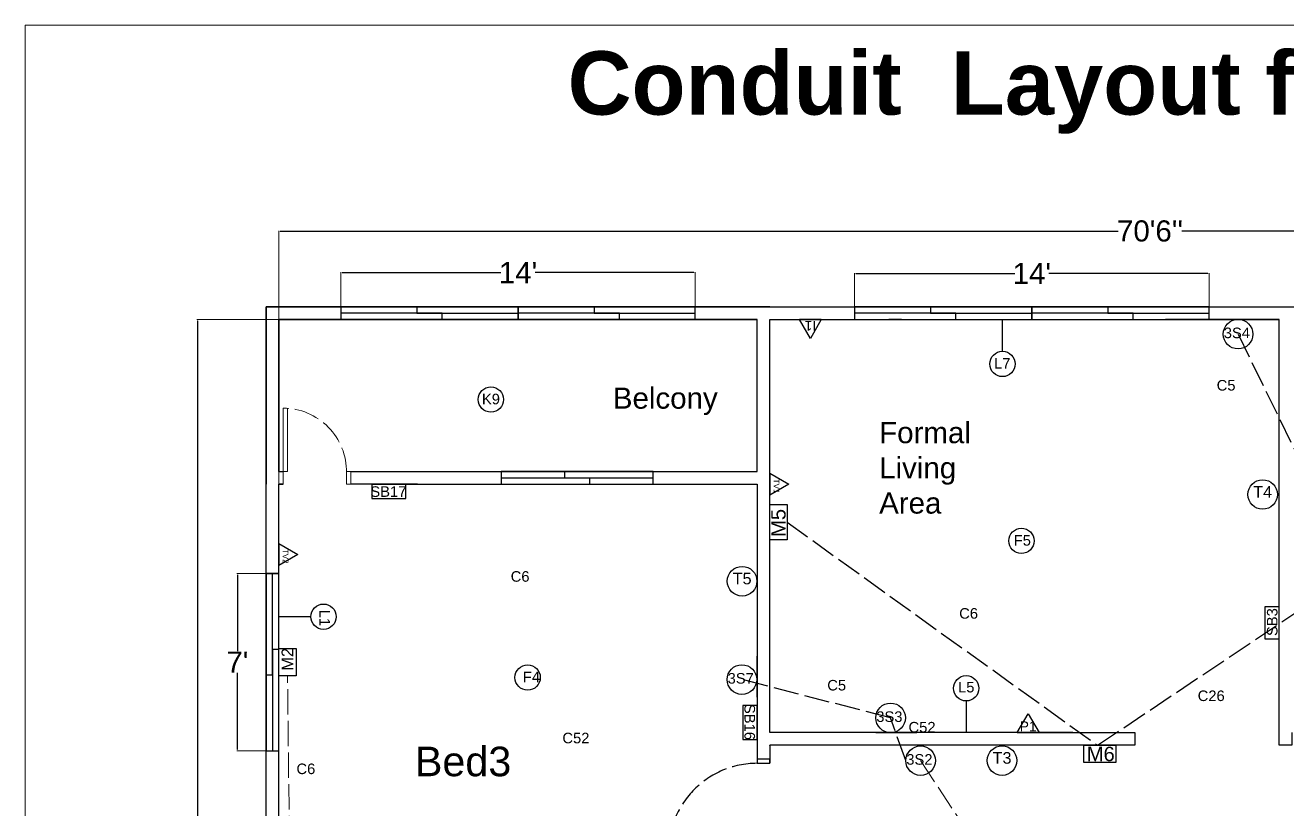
# Model space of a CAD drawing. Header units: inches. Extents: x 1396 to 31789, y 4626 to 27828.
# Drawn here: x 22454 to 23053, y 26479 to 26850 of the extents above; entities that cross this region are included whole.
import ezdxf
from ezdxf.enums import TextEntityAlignment as Align

# ---------------------------------------------------------------- set-up
doc = ezdxf.new("R2010")
doc.units = ezdxf.units.IN
doc.header["$MEASUREMENT"] = 0
doc.linetypes.add('ACAD_ISO02W100', pattern=[15, 12, -3])
doc.layers.add('bath', color=4, linetype='Continuous')
doc.layers.add('Heavy Load', color=3, linetype='ACAD_ISO02W100')
doc.layers.add('text', color=6, linetype='Continuous', lineweight=9)
doc.styles.add('Arial', font='arial.ttf')
doc.styles.get("Standard").update_dxf_attribs({"font": 'arial.ttf'})
doc.dimstyles.new('civil layout', dxfattribs={"dimtxt": 10, "dimasz": 0.625, "dimexe": 0.18, "dimexo": 0.0625, "dimgap": 0.09, "dimtad": 0, "dimtih": 1, "dimtoh": 1, "dimdec": 1, "dimzin": 0, "dimdsep": 46, "dimlunit": 4, "dimtxsty": 'Standard', "dimcen": 0.09, "dimclrd": 256, "dimclre": 256, "dimclrt": 256, "dimadec": 0, "dimazin": 0, "dimtfac": 1.5, "dimtdec": 1, "dimtofl": 0, "dimtmove": 0, "dimatfit": 0, "dimfxl": 1, "dimtolj": 1, "dimtzin": 0, "dimlwe": -1, "dimarcsym": 0})

# ---------------------------------------------------------------- blocks, each defined once
blk = doc.blocks.new('*D299')
at = {"layer": 'Defpoints', "color": 0, "transparency": 16777216}
for p in [(22574.7, 26710.71), (22536.04, 26110.71), (22574.7, 26110.71)]:
    blk.add_point(p, dxfattribs=at)
at = {"layer": 'text', "transparency": 16777216}
for p, q in [((22574.64, 26710.71), (22535.86, 26710.71)), ((22574.64, 26110.71), (22535.86, 26110.71))]:
    blk.add_line(p, q, dxfattribs=at)
at = {"layer": 'text', "lineweight": -2, "transparency": 16777216}
for p, q in [((22536.04, 26710.08), (22536.04, 26410.71)), ((22536.04, 26111.33), (22536.04, 26400.31))]:
    blk.add_line(p, q, dxfattribs=at)
at = {"layer": 'text', "transparency": 16777216}
for points in [[(22535.93, 26710.08), (22536.14, 26710.08), (22536.04, 26710.71)], [(22535.93, 26111.33), (22536.14, 26111.33), (22536.04, 26110.71)]]:
    blk.add_solid(points, dxfattribs=at)
at = {"layer": 'text', "transparency": 16777216, "insert": (22536.04, 26405.51), "char_height": 10, "attachment_point": 5}
blk.add_mtext("\\A1;50'6''", dxfattribs=at)
blk = doc.blocks.new('*D300')
at = {"layer": 'Defpoints', "color": 0, "transparency": 16777216}
for p in [(22574.7, 26752.56), (22574.7, 26710.71), (23414.7, 26710.71)]:
    blk.add_point(p, dxfattribs=at)
at = {"layer": 'text', "transparency": 16777216}
for p, q in [((22574.7, 26710.77), (22574.7, 26752.74)), ((23414.7, 26710.77), (23414.7, 26752.74))]:
    blk.add_line(p, q, dxfattribs=at)
at = {"layer": 'text', "lineweight": -2, "transparency": 16777216}
for p, q in [((22575.32, 26752.56), (22972.32, 26752.56)), ((23414.07, 26752.56), (23002.49, 26752.56))]:
    blk.add_line(p, q, dxfattribs=at)
at = {"layer": 'text', "transparency": 16777216}
for points in [[(22575.32, 26752.66), (22575.32, 26752.45), (22574.7, 26752.56)], [(23414.07, 26752.66), (23414.07, 26752.45), (23414.7, 26752.56)]]:
    blk.add_solid(points, dxfattribs=at)
at = {"layer": 'text', "transparency": 16777216, "insert": (22987.41, 26752.56), "char_height": 10, "attachment_point": 5}
blk.add_mtext("\\A1;70'6''", dxfattribs=at)
blk = doc.blocks.new('*D302')
at = {"layer": 'Defpoints', "color": 0, "transparency": 16777216}
for p in [(23015.41, 26732.5), (22847.41, 26710.71), (23015.41, 26710.71)]:
    blk.add_point(p, dxfattribs=at)
at = {"layer": 'text', "transparency": 16777216}
for p, q in [((22847.41, 26710.77), (22847.41, 26732.68)), ((23015.41, 26710.77), (23015.41, 26732.68))]:
    blk.add_line(p, q, dxfattribs=at)
at = {"layer": 'text', "lineweight": -2, "transparency": 16777216}
for p, q in [((22848.03, 26732.5), (22923.3, 26732.5)), ((23014.78, 26732.5), (22939.51, 26732.5))]:
    blk.add_line(p, q, dxfattribs=at)
at = {"layer": 'text', "transparency": 16777216}
for points in [[(22848.03, 26732.6), (22848.03, 26732.4), (22847.41, 26732.5)], [(23014.78, 26732.6), (23014.78, 26732.4), (23015.41, 26732.5)]]:
    blk.add_solid(points, dxfattribs=at)
at = {"layer": 'text', "transparency": 16777216, "insert": (22931.41, 26732.5), "char_height": 10, "attachment_point": 5}
blk.add_mtext("\\A1;14'", dxfattribs=at)
blk = doc.blocks.new('*D310')
at = {"layer": 'Defpoints', "color": 0, "transparency": 16777216}
for p in [(22771.98, 26732.88), (22603.98, 26716.71), (22771.98, 26716.71)]:
    blk.add_point(p, dxfattribs=at)
at = {"layer": 'text', "transparency": 16777216}
for p, q in [((22603.98, 26716.77), (22603.98, 26733.06)), ((22771.98, 26716.77), (22771.98, 26733.06))]:
    blk.add_line(p, q, dxfattribs=at)
at = {"layer": 'text', "lineweight": -2, "transparency": 16777216}
for p, q in [((22604.6, 26732.88), (22679.87, 26732.88)), ((22771.35, 26732.88), (22696.08, 26732.88))]:
    blk.add_line(p, q, dxfattribs=at)
at = {"layer": 'text', "transparency": 16777216}
for points in [[(22604.6, 26732.99), (22604.6, 26732.78), (22603.98, 26732.88)], [(22771.35, 26732.99), (22771.35, 26732.78), (22771.98, 26732.88)]]:
    blk.add_solid(points, dxfattribs=at)
at = {"layer": 'text', "transparency": 16777216, "insert": (22687.98, 26732.88), "char_height": 10, "attachment_point": 5}
blk.add_mtext("\\A1;14'", dxfattribs=at)
blk = doc.blocks.new('*D311')
at = {"layer": 'Defpoints', "color": 0, "transparency": 16777216}
for p in [(22568.7, 26590.5), (22555, 26506.5), (22568.7, 26506.5)]:
    blk.add_point(p, dxfattribs=at)
at = {"layer": 'text', "transparency": 16777216}
for p, q in [((22568.64, 26590.5), (22554.82, 26590.5)), ((22568.64, 26506.5), (22554.82, 26506.5))]:
    blk.add_line(p, q, dxfattribs=at)
at = {"layer": 'text', "lineweight": -2, "transparency": 16777216}
for p, q in [((22555, 26589.88), (22555, 26553.59)), ((22555, 26507.13), (22555, 26543.41))]:
    blk.add_line(p, q, dxfattribs=at)
at = {"layer": 'text', "transparency": 16777216}
for points in [[(22554.9, 26589.88), (22555.1, 26589.88), (22555, 26590.5)], [(22554.9, 26507.13), (22555.1, 26507.13), (22555, 26506.5)]]:
    blk.add_solid(points, dxfattribs=at)
at = {"layer": 'text', "transparency": 16777216, "insert": (22555, 26548.5), "char_height": 10, "attachment_point": 5}
blk.add_mtext("\\A1;7'", dxfattribs=at)

msp = doc.modelspace()

# ---------------------------------------------------------------- linework, layer by layer
at = {"color": 7}
for p, q in [((22807.26, 26515.08), (22807.26, 26710.71)), ((23048.55, 26710.71), (23047.5, 26710.71)), ((23048.55, 26515.08), (23048.55, 26710.71)), ((22950.87, 26515.08), (22807.26, 26515.08)), ((22807.26, 26508.98), (22807.26, 26509.08)), ((22950.87, 26509.08), (22807.26, 26509.08))]:
    msp.add_line(p, q, dxfattribs=at)
at = {"color": 0}
for p, q in [((22826.5, 26701.73), (22821.32, 26710.71)), ((22831.68, 26710.71), (22821.32, 26710.71)), ((22831.68, 26710.71), (22826.5, 26701.73)), ((22807.26, 26637.89), (22807.26, 26627.52)), ((22807.26, 26637.89), (22816.24, 26632.71)), ((22816.24, 26632.71), (22807.26, 26627.52)), ((22574.7, 26604.64), (22574.7, 26594.28)), ((22574.7, 26604.64), (22583.68, 26599.46)), ((22583.68, 26599.46), (22574.7, 26594.28)), ((22924.5, 26515.08), (22929.68, 26524.05)), ((22929.68, 26524.05), (22934.87, 26515.08)), ((22924.5, 26515.08), (22934.87, 26515.08))]:
    msp.add_line(p, q, dxfattribs=at)
for p, q in [((22917.51, 26695.64), (22917.51, 26710.63)), ((23031.27, 26710.64), (23011.88, 26710.64)), ((22640.39, 26632.7), (22621, 26632.7)), ((22589.83, 26569.99), (22574.84, 26569.99)), ((22801.26, 26531.96), (22801.26, 26551.35)), ((22900.33, 26530.07), (22900.33, 26515.08)), ((22857.5, 26515.08), (22876.89, 26515.08)), ((22888.76, 26509.08), (22869.37, 26509.08))]:
    msp.add_line(p, q)
at = {"color": 143, "true_color": 0x7aafdf}
for p, q in [((22709.98, 26638.71), (22709.98, 26635.71)), ((22679.98, 26635.71), (22751.98, 26635.71)), ((22721.98, 26632.68), (22721.98, 26635.71))]:
    msp.add_line(p, q, dxfattribs=at)
for points in [[(22574.7, 26716.71), (22568.7, 26716.71), (22568.7, 26710.71)], [(23420.7, 26104.71), (22568.7, 26104.71), (22568.7, 26716.71), (23420.7, 26716.71), (23420.7, 26385.14)], [(22807.26, 26716.71), (22807.26, 26716.71), (22568.7, 26716.71), (22568.7, 26632.71)], [(22620.17, 26716.71), (22626.17, 26716.71)], [(22801.26, 26716.71), (23054.36, 26716.71)], [(22863.6, 26716.71), (22869.6, 26716.71)], [(23048.7, 26716.71), (23144.7, 26716.71)], [(22574.7, 26638.71), (22574.7, 26710.71), (22801.26, 26710.71)], [(22574.7, 26638.71), (22574.7, 26710.71), (22801.26, 26710.71)], [(22618.7, 26638.71), (22801.26, 26638.71), (22801.26, 26710.71), (22574.7, 26710.71), (22574.7, 26638.71), (22576.7, 26638.71)], [(22626.17, 26710.71), (22620.17, 26710.71)], [(22807.26, 26710.71), (23048.36, 26710.71)], [(22807.26, 26710.71), (22994.7, 26710.71)], [(22807.26, 26632.71), (22807.26, 26710.71)], [(22869.6, 26710.71), (22863.6, 26710.71)], [(23048.36, 26710.71), (22994.7, 26710.71)], [(22568.7, 26450.56), (22568.7, 26638.71)], [(22568.7, 26632.71), (22568.7, 26632.71), (22568.7, 26638.71)], [(22568.7, 26632.71), (22568.7, 26638.71)], [(22608.7, 26638.71), (22612.7, 26638.71)], [(22612.7, 26638.71), (22618.7, 26638.71)], [(22618.7, 26638.71), (22801.26, 26638.71)], [(22618.7, 26638.71), (22624.7, 26638.71)], [(22574.7, 26456.56), (22574.7, 26632.71)], [(22574.7, 26456.56), (22574.7, 26632.71)], [(22574.7, 26632.71), (22576.7, 26632.71)], [(22678.92, 26456.56), (22574.7, 26456.56), (22574.7, 26632.71), (22576.7, 26632.71)], [(22574.7, 26632.71), (22576.7, 26632.71)], [(22576.7, 26632.71), (22574.7, 26632.71)], [(22612.7, 26632.71), (22608.7, 26632.71)], [(22618.7, 26632.71), (22612.7, 26632.71)], [(22618.7, 26632.71), (22801.26, 26632.71)], [(22624.7, 26632.71), (22618.7, 26632.71)], [(22801.26, 26632.71), (22801.26, 26500.56)], [(22926.31, 26515.08), (22932.31, 26515.08)], [(22932.5, 26515.08), (22938.5, 26515.08)], [(22938.68, 26515.08), (22944.68, 26515.08)], [(22944.87, 26515.08), (22980.3, 26515.08), (22980.3, 26509.08), (22944.87, 26509.08)], [(23054.55, 26515.08), (23054.55, 26509.08), (23048.55, 26509.08), (23048.55, 26515.08)], [(22807.26, 26508.98), (22807.26, 26500.56)], [(22932.5, 26509.08), (22926.31, 26509.08)], [(22932.31, 26509.08), (22926.31, 26509.08)], [(22938.68, 26509.08), (22932.5, 26509.08)], [(22938.5, 26509.08), (22932.5, 26509.08)], [(22944.87, 26509.08), (22938.68, 26509.08)], [(22944.68, 26509.08), (22938.68, 26509.08)]]:
    msp.add_lwpolyline(points)
for points in [[(22603.98, 26710.71), (22687.98, 26710.71), (22687.98, 26716.71), (22603.98, 26716.71)], [(22639.98, 26713.71), (22687.98, 26713.71), (22687.98, 26716.71), (22639.98, 26716.71)], [(22687.98, 26710.71), (22771.98, 26710.71), (22771.98, 26716.71), (22687.98, 26716.71)], [(22723.98, 26713.71), (22771.98, 26713.71), (22771.98, 26716.71), (22723.98, 26716.71)], [(22847.41, 26710.71), (22931.41, 26710.71), (22931.41, 26716.71), (22847.41, 26716.71)], [(22883.41, 26713.71), (22931.41, 26713.71), (22931.41, 26716.71), (22883.41, 26716.71)], [(22931.41, 26710.71), (23015.41, 26710.71), (23015.41, 26716.71), (22931.41, 26716.71)], [(22967.41, 26713.71), (23015.41, 26713.71), (23015.41, 26716.71), (22967.41, 26716.71)], [(22603.98, 26710.71), (22651.98, 26710.71), (22651.98, 26713.71), (22603.98, 26713.71)], [(22687.98, 26710.71), (22735.98, 26710.71), (22735.98, 26713.71), (22687.98, 26713.71)], [(22847.41, 26710.71), (22895.41, 26710.71), (22895.41, 26713.71), (22847.41, 26713.71)], [(22931.41, 26710.71), (22979.41, 26710.71), (22979.41, 26713.71), (22931.41, 26713.71)], [(22679.98, 26632.71), (22751.98, 26632.71), (22751.98, 26638.71), (22679.98, 26638.71)], [(22574.7, 26506.5), (22574.7, 26590.5), (22568.7, 26590.5), (22568.7, 26506.5)], [(22571.7, 26542.5), (22571.7, 26590.5), (22568.7, 26590.5), (22568.7, 26542.5)], [(22574.7, 26506.5), (22574.7, 26554.5), (22571.7, 26554.5), (22571.7, 26506.5)]]:
    msp.add_lwpolyline(points, close=True, dxfattribs=at)
for points in [[(22606.7, 26638.71), (22606.7, 26638.71)], [(22618.7, 26625.97), (22634.9, 26625.97), (22634.9, 26632.71), (22618.7, 26632.71)], [(22807.26, 26606.42), (22807.26, 26623.06), (22815.43, 26623.06), (22815.43, 26606.42)], [(23048.55, 26559.57), (23048.55, 26574.63), (23041.82, 26574.63), (23041.82, 26559.57)], [(22574.7, 26542.03), (22574.7, 26554.97), (22582.87, 26554.97), (22582.87, 26542.03)], [(22794.53, 26527.99), (22794.53, 26511.79), (22801.26, 26511.79), (22801.26, 26527.99)], [(22956.12, 26509.08), (22971.22, 26509.08), (22971.22, 26500.9), (22956.12, 26500.9)]]:
    msp.add_lwpolyline(points, close=True)
for points in [[(22568.7, 26590.5), (22574.7, 26590.5)], [(22571.7, 26590.5), (22574.7, 26590.5)]]:
    msp.add_lwpolyline(points, dxfattribs=at)
at = {"color": 1}
msp.add_lwpolyline([(22807.26, 26500.56), (22807.26, 26502.56), (22801.26, 26502.56), (22801.26, 26500.56)], dxfattribs=at)
msp.add_lwpolyline([(22801.26, 26502.56), (22801.26, 26500.56), (22807.26, 26500.56), (22807.26, 26502.56)], close=True, dxfattribs=at)
for centre, radius in [((23029.14, 26703.76), 7), ((22917.51, 26689.64), 6), ((22675.12, 26672.8), 6), ((23040.77, 26627.83), 7), ((22926.5, 26605.89), 6), ((22794.14, 26586.78), 7), ((22595.83, 26569.99), 6), ((22692.53, 26541.19), 6), ((22794.06, 26540.22), 7), ((22900.33, 26536.07), 6), ((22864.5, 26522.08), 7), ((22878.72, 26501.82), 7), ((22917.3, 26501.85), 7)]:
    msp.add_circle(centre, radius)
at = {"color": 1, "linetype": 'ACAD_ISO02W100'}
msp.add_arc((22801.26, 26458.56), 42, 90, 180, dxfattribs=at)
at = {"layer": 'Heavy Load', "color": 3}
for p, q in [((23029.14, 26703.76), (23060.91, 26638.77)), ((22962.59, 26509.08), (23251.41, 26702.53)), ((22815.43, 26614.74), (22962.59, 26509.08)), ((22864.5, 26522.08), (22794.06, 26540.22)), ((22871.72, 26501.82), (22864.5, 26522.08))]:
    msp.add_line(p, q, dxfattribs=at)
at = {"layer": 'text', "color": 1}
for p, q in [((22576.7, 26638.71), (22576.7, 26668.71)), ((22578.7, 26638.71), (22578.7, 26668.71))]:
    msp.add_line(p, q, dxfattribs=at)
at = {"layer": 'text', "color": 3, "linetype": 'ACAD_ISO02W100'}
for p, q in [((22582.19, 26223.64), (22578.79, 26542.03)), ((22878.72, 26501.82), (23023.5, 26282.46))]:
    msp.add_line(p, q, dxfattribs=at)
at = {"layer": 'text', "color": 0}
msp.add_lwpolyline([(22454.5, 26850), (23582.5, 26850), (23582.5, 26053.96), (22454.5, 26053.96)], close=True, dxfattribs=at)
at = {"layer": 'text', "color": 1}
for points in [[(22576.7, 26632.71), (22574.7, 26632.71), (22574.7, 26638.71), (22578.7, 26638.71)], [(22606.7, 26638.71), (22608.7, 26638.71), (22608.7, 26632.71), (22606.7, 26632.71)]]:
    msp.add_lwpolyline(points, dxfattribs=at)
for points in [[(22576.7, 26638.71), (22576.7, 26632.71), (22574.7, 26632.71), (22574.7, 26638.71)], [(22608.7, 26638.71), (22608.7, 26632.71), (22606.7, 26632.71), (22606.7, 26638.71)]]:
    msp.add_lwpolyline(points, close=True, dxfattribs=at)
at = {"layer": 'text', "color": 1, "linetype": 'ACAD_ISO02W100'}
msp.add_arc((22576.7, 26638.71), 30, 359.04516, 90, dxfattribs=at)

# ---------------------------------------------------------------- texts
at = {"color": 0, "style": 'Arial'}
msp.add_text('I1', height=4.666, rotation=180, dxfattribs=at).set_placement((22826.5, 26707.71), align=Align.MIDDLE_CENTER)
for s, p in [('L7', (22913.55, 26687.44)), ('C5', (23019, 26677.04)), ('K9', (22670.87, 26670.54)), ('SB17', (22618.01, 26626.72)), ('F5', (22922.84, 26603.63)), ('C6', (22684.5, 26586.54)), ('C6', (22897, 26569.04)), ('F4', (22690.27, 26538.93)), ('C5', (22834.5, 26535.04)), ('L5', (22896.46, 26534.14)), ('C26', (23010, 26530.04)), ('C52', (22873, 26515.16)), ('C52', (22709, 26510.04)), ('C6', (22583, 26495.45))]:
    msp.add_text(s, height=5).set_placement(p)
for s, rotation, p in [('L1', 270, (22593.91, 26573.31)), ('SB3', 90, (23047.81, 26560.82)), ('SB16', 270, (22795.27, 26528.68))]:
    msp.add_text(s, height=5, rotation=rotation).set_placement(p)
msp.add_text('P1', height=4.666, dxfattribs=at).set_placement((22929.68, 26518.07), align=Align.MIDDLE_CENTER)
at = {"width": 10, "attachment_point": 6}
for s, insert, char_height in [('3S4', (23034.78, 26704.32), 5), ('T4', (23045.27, 26629.06), 5.5), ('T5', (22798.64, 26588.02), 5.5), ('3S7', (22799.7, 26540.77), 5), ('3S3', (22870.14, 26522.63), 5), ('T3', (22921.8, 26503.09), 5.5), ('3S2', (22884.36, 26502.37), 5)]:
    msp.add_mtext(s, dxfattribs=dict(at, insert=insert, char_height=char_height))
at = {"attachment_point": 1, "rotation": 90}
for s, width, gutter_width, insert, char_height in [('{\\C1;M5}', 32.0118, 1.36, (22807.94, 26607.78), 6.811), ('{\\C1;M2}', 26.2147, 1.12, (22575.93, 26544.37), 5.578)]:
    msp.add_mtext_dynamic_manual_height_columns(s, width=width, gutter_width=gutter_width, heights=[0], dxfattribs=dict(at, insert=insert, char_height=char_height))
at = {"insert": (22957.48, 26508.39), "char_height": 6.811, "attachment_point": 1}
msp.add_mtext_dynamic_manual_height_columns('{\\C1;M6}', width=32.0118, gutter_width=1.36, heights=[0], dxfattribs=at)
at = {"layer": 'bath', "color": 4, "linetype": 'ACAD_ISO02W100', "char_height": 2.7, "attachment_point": 1, "rotation": 270}
for s, insert in [('{\\C31;\\c6737150;TV1}', (22811.75, 26635.3)), ('{\\C31;\\c6737150;TV2}', (22579.19, 26602.05))]:
    msp.add_mtext_dynamic_manual_height_columns(s, width=7.776, gutter_width=0.9, heights=[0], dxfattribs=dict(at, insert=insert))
at = {"layer": 'text', "color": 0, "insert": (22711.5, 26837.68), "char_height": 30, "attachment_point": 1}
msp.add_mtext_dynamic_manual_height_columns('{\\fArial|b1|i0|c0|p34;Conduit  Layout for Heavy Load}', width=667.4382, gutter_width=1, heights=[0], dxfattribs=at)
at = {"layer": 'text', "attachment_point": 1}
for s, width, gutter_width, insert, char_height in [('Belcony', 43.4977, 1, (22732.9, 26678.47), 10), ('Formal Living Area', 48.799, 1, (22859.08, 26662.13), 10), ('Bed3', 67.3511, 1.4, (22639.12, 26508.44), 13.994)]:
    msp.add_mtext_dynamic_manual_height_columns(s, width=width, gutter_width=gutter_width, heights=[0], dxfattribs=dict(at, insert=insert, char_height=char_height))

# ---------------------------------------------------------------- dimensions: what is measured, and where the dimension line sits
at = {"layer": 'text', "color": 2, "true_color": 0xf1eb1f}
dim = msp.add_linear_dim(base=(22574.7, 26752.56), p1=(23414.7, 26710.71), p2=(22574.7, 26710.71), text="<>6''", dimstyle='civil layout', dxfattribs=at)
dim.commit()
dim.dimension.update_dxf_attribs({"geometry": '*D300', "text_midpoint": (22987.41, 26752.56), "dimtype": 160})
at = {"layer": 'text', "color": 7}
dim = msp.add_linear_dim(base=(22771.98, 26732.88), p1=(22603.98, 26716.71), p2=(22771.98, 26716.71), dimstyle='civil layout', dxfattribs=at)
dim.commit()
dim.dimension.update_dxf_attribs({"geometry": '*D310', "text_midpoint": (22687.98, 26732.88)})
at = {"layer": 'text', "color": 217, "true_color": 0x93278f}
dim = msp.add_linear_dim(base=(23015.41, 26732.5), p1=(22847.41, 26710.71), p2=(23015.41, 26710.71), dimstyle='civil layout', dxfattribs=at)
dim.commit()
dim.dimension.update_dxf_attribs({"geometry": '*D302', "text_midpoint": (22931.41, 26732.5), "dimtype": 160})
at = {"layer": 'text', "color": 2, "true_color": 0xf1eb1f}
dim = msp.add_linear_dim(base=(22536.04, 26110.71), p1=(22574.7, 26710.71), p2=(22574.7, 26110.71), angle=90, text="<>6''", dimstyle='civil layout', dxfattribs=at)
dim.commit()
dim.dimension.update_dxf_attribs({"geometry": '*D299', "text_midpoint": (22536.04, 26405.51), "dimtype": 160})
at = {"layer": 'text', "color": 7}
dim = msp.add_linear_dim(base=(22555, 26506.5), p1=(22568.7, 26590.5), p2=(22568.7, 26506.5), angle=90, dimstyle='civil layout', dxfattribs=at)
dim.commit()
dim.dimension.update_dxf_attribs({"geometry": '*D311', "text_midpoint": (22555, 26548.5)})

doc.saveas('drawing.dxf')
